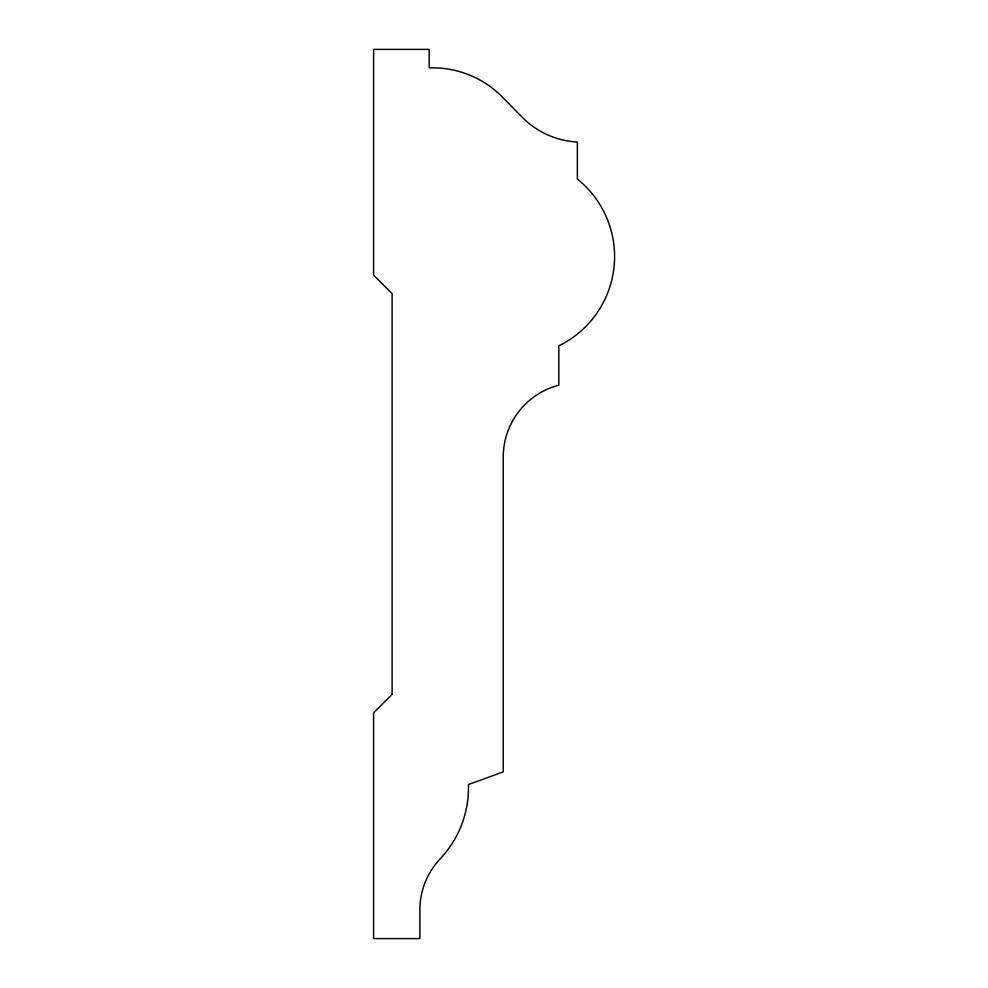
<?xml version="1.0" encoding="UTF-8"?>
<svg xmlns="http://www.w3.org/2000/svg" width="988" height="988" viewBox="0 0 988 988"><rect width="100%" height="100%" fill="white"/><g stroke="black" fill="none" stroke-linecap="round" stroke-linejoin="round"><path stroke-width="1.48" d="M392.113 694.342L373.588 712.867L373.588 938.6L419.9 938.6L419.9 909.763A74.1 74.1 0 0 1 440.179 858.819A103.468 103.468 0 0 0 468.436 784.546L503.263 771.875L503.263 456.95A74.1 74.1 0 0 1 558.838 385.209L558.838 345.8A99.282 99.282 0 0 0 577.363 179.075L577.363 142.025A83.535 83.535 0 0 1 522.207 117.226L502.151 96.873A97.306 97.306 0 0 0 429.163 67.925L429.163 49.4L373.588 49.4L373.588 275.133L392.113 293.658L392.113 694.342"/></g></svg>
